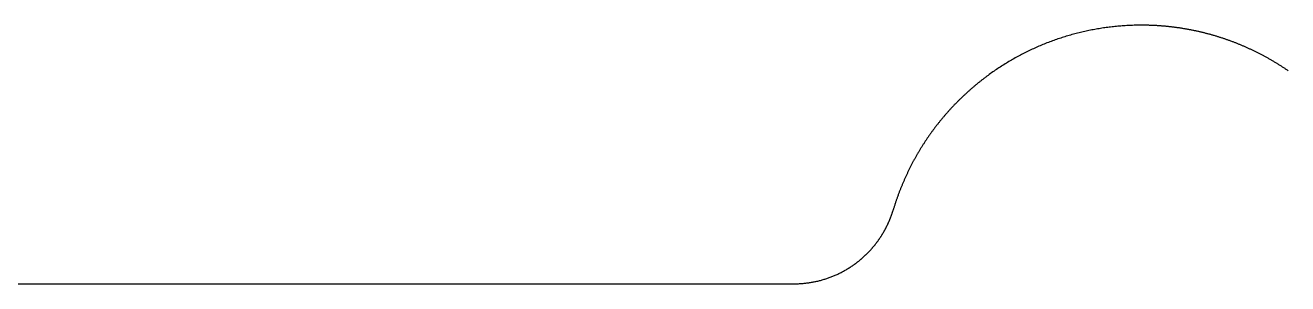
# Model space of a CAD drawing. Header units: millimetres. Extents: x -10 to 277, y -95 to 18.
# Drawn here: x 2.29 to 14.48, y -95.23 to -92.73 of the extents above; entities that cross this region are included whole.
import ezdxf

# ---------------------------------------------------------------- set-up
doc = ezdxf.new("R2010")
doc.units = ezdxf.units.MM
doc.header["$MEASUREMENT"] = 0
doc.layers.add('Edge.Cuts', color=53, linetype='CONTINUOUS')

msp = doc.modelspace()

# ---------------------------------------------------------------- linework, layer by layer
at = {"layer": 'Edge.Cuts', "linetype": 'Continuous'}
for p, q in [((12.723685, -92.748947), (12.709694, -92.750895)), ((12.737689, -92.747078), (12.723685, -92.748947)), ((12.751706, -92.745288), (12.737689, -92.747078)), ((12.765734, -92.743577), (12.751706, -92.745288)), ((12.779773, -92.741946), (12.765734, -92.743577)), ((12.793824, -92.740393), (12.779773, -92.741946)), ((12.807886, -92.73892), (12.793824, -92.740393)), ((12.821958, -92.737526), (12.807886, -92.73892)), ((12.83604, -92.736211), (12.821958, -92.737526)), ((12.850133, -92.734976), (12.83604, -92.736211)), ((12.864235, -92.73382), (12.850133, -92.734976)), ((12.878346, -92.732744), (12.864235, -92.73382)), ((12.892466, -92.731747), (12.878346, -92.732744)), ((12.906595, -92.73083), (12.892466, -92.731747)), ((12.920732, -92.729992), (12.906595, -92.73083)), ((12.934877, -92.729234), (12.920732, -92.729992)), ((12.94903, -92.728556), (12.934877, -92.729234)), ((12.963191, -92.727957), (12.94903, -92.728556)), ((12.977359, -92.727438), (12.963191, -92.727957)), ((12.991533, -92.726999), (12.977359, -92.727438)), ((13.005714, -92.726639), (12.991533, -92.726999)), ((13.019902, -92.72636), (13.005714, -92.726639)), ((13.034096, -92.72616), (13.019902, -92.72636)), ((13.048295, -92.72604), (13.034096, -92.72616)), ((13.0625, -92.726), (13.048295, -92.72604)), ((13.069065, -92.726009), (13.0625, -92.726)), ((13.076173, -92.726037), (13.069065, -92.726009)), ((13.083277, -92.726086), (13.076173, -92.726037)), ((13.090382, -92.726154), (13.083277, -92.726086)), ((13.097483, -92.726243), (13.090382, -92.726154)), ((13.104585, -92.726351), (13.097483, -92.726243)), ((13.111683, -92.726479), (13.104585, -92.726351)), ((13.118782, -92.726628), (13.111683, -92.726479)), ((13.125877, -92.726796), (13.118782, -92.726628)), ((13.132972, -92.726985), (13.125877, -92.726796)), ((13.140064, -92.727193), (13.132972, -92.726985)), ((13.147157, -92.727422), (13.140064, -92.727193)), ((13.154245, -92.72767), (13.147157, -92.727422)), ((13.161334, -92.727938), (13.154245, -92.72767)), ((13.168418, -92.728226), (13.161334, -92.727938)), ((13.175504, -92.728535), (13.168418, -92.728226)), ((13.182585, -92.728863), (13.175504, -92.728535)), ((13.189666, -92.729211), (13.182585, -92.728863)), ((13.196743, -92.729579), (13.189666, -92.729211)), ((13.203821, -92.729967), (13.196743, -92.729579)), ((13.210894, -92.730375), (13.203821, -92.729967)), ((13.217967, -92.730803), (13.210894, -92.730375)), ((13.225036, -92.73125), (13.217967, -92.730803)), ((13.232105, -92.731718), (13.225036, -92.73125)), ((13.23917, -92.732206), (13.232105, -92.731718)), ((13.246235, -92.732713), (13.23917, -92.732206)), ((13.253295, -92.733241), (13.246235, -92.732713)), ((13.260355, -92.733788), (13.253295, -92.733241)), ((13.267411, -92.734355), (13.260355, -92.733788)), ((13.274466, -92.734942), (13.267411, -92.734355)), ((13.281517, -92.735549), (13.274466, -92.734942)), ((13.288568, -92.736176), (13.281517, -92.735549)), ((13.295614, -92.736823), (13.288568, -92.736176)), ((13.302659, -92.737489), (13.295614, -92.736823)), ((13.3097, -92.738176), (13.302659, -92.737489)), ((13.316741, -92.738882), (13.3097, -92.738176)), ((13.323776, -92.739608), (13.316741, -92.738882)), ((13.330812, -92.740354), (13.323776, -92.739608)), ((13.337842, -92.74112), (13.330812, -92.740354)), ((13.344871, -92.741905), (13.337842, -92.74112)), ((13.351896, -92.742711), (13.344871, -92.741905)), ((13.35892, -92.743536), (13.351896, -92.742711)), ((13.365939, -92.744381), (13.35892, -92.743536)), ((13.372957, -92.745246), (13.365939, -92.744381)), ((13.37997, -92.746131), (13.372957, -92.745246)), ((13.386982, -92.747035), (13.37997, -92.746131)), ((13.393989, -92.747959), (13.386982, -92.747035)), ((13.400995, -92.748904), (13.393989, -92.747959)), ((13.407996, -92.749867), (13.400995, -92.748904)), ((12.230592, -92.868279), (12.217289, -92.873018)), ((12.243921, -92.863615), (12.230592, -92.868279)), ((12.257275, -92.859027), (12.243921, -92.863615)), ((12.270654, -92.854516), (12.257275, -92.859027)), ((12.284058, -92.85008), (12.270654, -92.854516)), ((12.297486, -92.84572), (12.284058, -92.85008)), ((12.310938, -92.841437), (12.297486, -92.84572)), ((12.324414, -92.83723), (12.310938, -92.841437)), ((12.337912, -92.8331), (12.324414, -92.83723)), ((12.351433, -92.829047), (12.337912, -92.8331)), ((12.364976, -92.82507), (12.351433, -92.829047)), ((12.378542, -92.82117), (12.364976, -92.82507)), ((12.392128, -92.817348), (12.378542, -92.82117)), ((12.405736, -92.813602), (12.392128, -92.817348)), ((12.419365, -92.809934), (12.405736, -92.813602)), ((12.433014, -92.806343), (12.419365, -92.809934)), ((12.446683, -92.802829), (12.433014, -92.806343)), ((12.460371, -92.799393), (12.446683, -92.802829)), ((12.474079, -92.796034), (12.460371, -92.799393)), ((12.487805, -92.792754), (12.474079, -92.796034)), ((12.50155, -92.789551), (12.487805, -92.792754)), ((12.515313, -92.786426), (12.50155, -92.789551)), ((12.529094, -92.783378), (12.515313, -92.786426)), ((12.542892, -92.780409), (12.529094, -92.783378)), ((12.556707, -92.777518), (12.542892, -92.780409)), ((12.570539, -92.774706), (12.556707, -92.777518)), ((12.584387, -92.771971), (12.570539, -92.774706)), ((12.598251, -92.769315), (12.584387, -92.771971)), ((12.61213, -92.766737), (12.598251, -92.769315)), ((12.626025, -92.764238), (12.61213, -92.766737)), ((12.639935, -92.761817), (12.626025, -92.764238)), ((12.653859, -92.759475), (12.639935, -92.761817)), ((12.667797, -92.757212), (12.653859, -92.759475)), ((12.681749, -92.755028), (12.667797, -92.757212)), ((12.695715, -92.752922), (12.681749, -92.755028)), ((12.709694, -92.750895), (12.695715, -92.752922)), ((13.414996, -92.750851), (13.407996, -92.749867)), ((13.42199, -92.751854), (13.414996, -92.750851)), ((13.428983, -92.752877), (13.42199, -92.751854)), ((13.435971, -92.75392), (13.428983, -92.752877)), ((13.442958, -92.754983), (13.435971, -92.75392)), ((13.449939, -92.756065), (13.442958, -92.754983)), ((13.456919, -92.757167), (13.449939, -92.756065)), ((13.463893, -92.758288), (13.456919, -92.757167)), ((13.470866, -92.75943), (13.463893, -92.758288)), ((13.477833, -92.760591), (13.470866, -92.75943)), ((13.484798, -92.761772), (13.477833, -92.760591)), ((13.491758, -92.762972), (13.484798, -92.761772)), ((13.498717, -92.764192), (13.491758, -92.762972)), ((13.505669, -92.765432), (13.498717, -92.764192)), ((13.51262, -92.766692), (13.505669, -92.765432)), ((13.519565, -92.767971), (13.51262, -92.766692)), ((13.526508, -92.769269), (13.519565, -92.767971)), ((13.533445, -92.770588), (13.526508, -92.769269)), ((13.54038, -92.771926), (13.533445, -92.770588)), ((13.547309, -92.773283), (13.54038, -92.771926)), ((13.554236, -92.774661), (13.547309, -92.773283)), ((13.561157, -92.776057), (13.554236, -92.774661)), ((13.568076, -92.777474), (13.561157, -92.776057)), ((13.574989, -92.778909), (13.568076, -92.777474)), ((13.5819, -92.780365), (13.574989, -92.778909)), ((13.588804, -92.78184), (13.5819, -92.780365)), ((13.595706, -92.783335), (13.588804, -92.78184)), ((13.602601, -92.784849), (13.595706, -92.783335)), ((13.609495, -92.786382), (13.602601, -92.784849)), ((13.616381, -92.787935), (13.609495, -92.786382)), ((13.623265, -92.789508), (13.616381, -92.787935)), ((13.630143, -92.7911), (13.623265, -92.789508)), ((13.637018, -92.792712), (13.630143, -92.7911)), ((13.643887, -92.794343), (13.637018, -92.792712)), ((13.650752, -92.795994), (13.643887, -92.794343)), ((13.657612, -92.797663), (13.650752, -92.795994)), ((13.664468, -92.799353), (13.657612, -92.797663)), ((13.671317, -92.801062), (13.664468, -92.799353)), ((13.678164, -92.80279), (13.671317, -92.801062)), ((13.685004, -92.804537), (13.678164, -92.80279)), ((13.69184, -92.806305), (13.685004, -92.804537)), ((13.69867, -92.808091), (13.69184, -92.806305)), ((13.705496, -92.809897), (13.69867, -92.808091)), ((13.712316, -92.811722), (13.705496, -92.809897)), ((13.719132, -92.813566), (13.712316, -92.811722)), ((13.725942, -92.81543), (13.719132, -92.813566)), ((13.732747, -92.817313), (13.725942, -92.81543)), ((13.739546, -92.819215), (13.732747, -92.817313)), ((13.746341, -92.821137), (13.739546, -92.819215)), ((13.753129, -92.823078), (13.746341, -92.821137)), ((13.759914, -92.825038), (13.753129, -92.823078)), ((13.766691, -92.827017), (13.759914, -92.825038)), ((13.773464, -92.829016), (13.766691, -92.827017)), ((13.78023, -92.831034), (13.773464, -92.829016)), ((13.786992, -92.833071), (13.78023, -92.831034)), ((13.793747, -92.835127), (13.786992, -92.833071)), ((13.800497, -92.837203), (13.793747, -92.835127)), ((13.80724, -92.839297), (13.800497, -92.837203)), ((13.813979, -92.841411), (13.80724, -92.839297)), ((13.820711, -92.843544), (13.813979, -92.841411)), ((13.827438, -92.845696), (13.820711, -92.843544)), ((13.834157, -92.847867), (13.827438, -92.845696)), ((13.840872, -92.850057), (13.834157, -92.847867)), ((13.84758, -92.852266), (13.840872, -92.850057)), ((13.854283, -92.854494), (13.84758, -92.852266)), ((13.860978, -92.856741), (13.854283, -92.854494)), ((13.867668, -92.859008), (13.860978, -92.856741)), ((13.874351, -92.861293), (13.867668, -92.859008)), ((13.881029, -92.863597), (13.874351, -92.861293)), ((13.887699, -92.86592), (13.881029, -92.863597)), ((13.894363, -92.868263), (13.887699, -92.86592)), ((13.90102, -92.870624), (13.894363, -92.868263)), ((13.907672, -92.873004), (13.90102, -92.870624)), ((11.944616, -92.989754), (11.931985, -92.996118)), ((11.957281, -92.983462), (11.944616, -92.989754)), ((11.969982, -92.977242), (11.957281, -92.983462)), ((11.982716, -92.971094), (11.969982, -92.977242)), ((11.995484, -92.965019), (11.982716, -92.971094)), ((12.008286, -92.959017), (11.995484, -92.965019)), ((12.02112, -92.953088), (12.008286, -92.959017)), ((12.033987, -92.947231), (12.02112, -92.953088)), ((12.046885, -92.941448), (12.033987, -92.947231)), ((12.059815, -92.935739), (12.046885, -92.941448)), ((12.072777, -92.930103), (12.059815, -92.935739)), ((12.085769, -92.924541), (12.072777, -92.930103)), ((12.098791, -92.919053), (12.085769, -92.924541)), ((12.111843, -92.913639), (12.098791, -92.919053)), ((12.124925, -92.9083), (12.111843, -92.913639)), ((12.138036, -92.903035), (12.124925, -92.9083)), ((12.151175, -92.897844), (12.138036, -92.903035)), ((12.164343, -92.892729), (12.151175, -92.897844)), ((12.177539, -92.887688), (12.164343, -92.892729)), ((12.190762, -92.882723), (12.177539, -92.887688)), ((12.204012, -92.877833), (12.190762, -92.882723)), ((12.217289, -92.873018), (12.204012, -92.877833)), ((13.914316, -92.875403), (13.907672, -92.873004)), ((13.920955, -92.877821), (13.914316, -92.875403)), ((13.927586, -92.880257), (13.920955, -92.877821)), ((13.934211, -92.882713), (13.927586, -92.880257)), ((13.940828, -92.885187), (13.934211, -92.882713)), ((13.94744, -92.88768), (13.940828, -92.885187)), ((13.954043, -92.890192), (13.94744, -92.88768)), ((13.960641, -92.892723), (13.954043, -92.890192)), ((13.96723, -92.895272), (13.960641, -92.892723)), ((13.973814, -92.89784), (13.96723, -92.895272)), ((13.980389, -92.900427), (13.973814, -92.89784)), ((13.986959, -92.903033), (13.980389, -92.900427)), ((13.99352, -92.905656), (13.986959, -92.903033)), ((14.000075, -92.9083), (13.99352, -92.905656)), ((14.006621, -92.910961), (14.000075, -92.9083)), ((14.013161, -92.913641), (14.006621, -92.910961)), ((14.019693, -92.91634), (14.013161, -92.913641)), ((14.026219, -92.919057), (14.019693, -92.91634)), ((14.032735, -92.921793), (14.026219, -92.919057)), ((14.039246, -92.924547), (14.032735, -92.921793)), ((14.045747, -92.92732), (14.039246, -92.924547)), ((14.052243, -92.930111), (14.045747, -92.92732)), ((14.058729, -92.932921), (14.052243, -92.930111)), ((14.065208, -92.935749), (14.058729, -92.932921)), ((14.071679, -92.938596), (14.065208, -92.935749)), ((14.078143, -92.941461), (14.071679, -92.938596)), ((14.084598, -92.944344), (14.078143, -92.941461)), ((14.091046, -92.947246), (14.084598, -92.944344)), ((14.097485, -92.950166), (14.091046, -92.947246)), ((14.103917, -92.953104), (14.097485, -92.950166)), ((14.110339, -92.956061), (14.103917, -92.953104)), ((14.116755, -92.959036), (14.110339, -92.956061)), ((14.123161, -92.962029), (14.116755, -92.959036)), ((14.12956, -92.96504), (14.123161, -92.962029)), ((14.13595, -92.96807), (14.12956, -92.96504)), ((14.142332, -92.971118), (14.13595, -92.96807)), ((14.148705, -92.974183), (14.142332, -92.971118)), ((14.15507, -92.977267), (14.148705, -92.974183)), ((14.161426, -92.980369), (14.15507, -92.977267)), ((14.167774, -92.98349), (14.161426, -92.980369)), ((14.174113, -92.986627), (14.167774, -92.98349)), ((14.180443, -92.989784), (14.174113, -92.986627)), ((14.186765, -92.992958), (14.180443, -92.989784)), ((11.734979, -93.107555), (11.723005, -93.115109)), ((11.746994, -93.10007), (11.734979, -93.107555)), ((11.759051, -93.092652), (11.746994, -93.10007)), ((11.77115, -93.085303), (11.759051, -93.092652)), ((11.783289, -93.078024), (11.77115, -93.085303)), ((11.795468, -93.070813), (11.783289, -93.078024)), ((11.807687, -93.063671), (11.795468, -93.070813)), ((11.819946, -93.056599), (11.807687, -93.063671)), ((11.832244, -93.049597), (11.819946, -93.056599)), ((11.844581, -93.042665), (11.832244, -93.049597)), ((11.856955, -93.035803), (11.844581, -93.042665)), ((11.869368, -93.029011), (11.856955, -93.035803)), ((11.881818, -93.02229), (11.869368, -93.029011)), ((11.894305, -93.015641), (11.881818, -93.02229)), ((11.906829, -93.009062), (11.894305, -93.015641)), ((11.919389, -93.002554), (11.906829, -93.009062)), ((11.931985, -92.996118), (11.919389, -93.002554)), ((14.193078, -92.99615), (14.186765, -92.992958)), ((14.199381, -92.99936), (14.193078, -92.99615)), ((14.205676, -93.002588), (14.199381, -92.99936)), ((14.211962, -93.005834), (14.205676, -93.002588)), ((14.218239, -93.009097), (14.211962, -93.005834)), ((14.224507, -93.012379), (14.218239, -93.009097)), ((14.230766, -93.015678), (14.224507, -93.012379)), ((14.237015, -93.018995), (14.230766, -93.015678)), ((14.243256, -93.02233), (14.237015, -93.018995)), ((14.249487, -93.025683), (14.243256, -93.02233)), ((14.255709, -93.029053), (14.249487, -93.025683)), ((14.261921, -93.032441), (14.255709, -93.029053)), ((14.268124, -93.035846), (14.261921, -93.032441)), ((14.274317, -93.039269), (14.268124, -93.035846)), ((14.280501, -93.04271), (14.274317, -93.039269)), ((14.286675, -93.046169), (14.280501, -93.04271)), ((14.29284, -93.049644), (14.286675, -93.046169)), ((14.298995, -93.053138), (14.29284, -93.049644)), ((14.30514, -93.056649), (14.298995, -93.053138)), ((14.311275, -93.060177), (14.30514, -93.056649)), ((14.317401, -93.063722), (14.311275, -93.060177)), ((14.323516, -93.067285), (14.317401, -93.063722)), ((14.329622, -93.070866), (14.323516, -93.067285)), ((14.335718, -93.074463), (14.329622, -93.070866)), ((14.341803, -93.078078), (14.335718, -93.074463)), ((14.347879, -93.08171), (14.341803, -93.078078)), ((14.353944, -93.08536), (14.347879, -93.08171)), ((14.359999, -93.089026), (14.353944, -93.08536)), ((14.366044, -93.09271), (14.359999, -93.089026)), ((14.372078, -93.096411), (14.366044, -93.09271)), ((14.378102, -93.100129), (14.372078, -93.096411)), ((14.384116, -93.103864), (14.378102, -93.100129)), ((14.390119, -93.107617), (14.384116, -93.103864)), ((14.396111, -93.111386), (14.390119, -93.107617)), ((14.402094, -93.115172), (14.396111, -93.111386)), ((11.548721, -93.236404), (11.543092, -93.240699)), ((11.554362, -93.232124), (11.548721, -93.236404)), ((11.560016, -93.227861), (11.554362, -93.232124)), ((11.565681, -93.223614), (11.560016, -93.227861)), ((11.571358, -93.219382), (11.565681, -93.223614)), ((11.582749, -93.210968), (11.571358, -93.219382)), ((11.594186, -93.202618), (11.582749, -93.210968)), ((11.605671, -93.194333), (11.594186, -93.202618)), ((11.617202, -93.186113), (11.605671, -93.194333)), ((11.628779, -93.177958), (11.617202, -93.186113)), ((11.640402, -93.169869), (11.628779, -93.177958)), ((11.65207, -93.161846), (11.640402, -93.169869)), ((11.663782, -93.15389), (11.65207, -93.161846)), ((11.67554, -93.145999), (11.663782, -93.15389)), ((11.687341, -93.138176), (11.67554, -93.145999)), ((11.699186, -93.13042), (11.687341, -93.138176)), ((11.711074, -93.12273), (11.699186, -93.13042)), ((11.723005, -93.115109), (11.711074, -93.12273)), ((14.408065, -93.118975), (14.402094, -93.115172)), ((14.414026, -93.122795), (14.408065, -93.118975)), ((14.419976, -93.126631), (14.414026, -93.122795)), ((14.425915, -93.130485), (14.419976, -93.126631)), ((14.431843, -93.134356), (14.425915, -93.130485)), ((14.437761, -93.138243), (14.431843, -93.134356)), ((14.443667, -93.142147), (14.437761, -93.138243)), ((14.449563, -93.146068), (14.443667, -93.142147)), ((14.455447, -93.150005), (14.449563, -93.146068)), ((14.461321, -93.153959), (14.455447, -93.150005)), ((14.467183, -93.15793), (14.461321, -93.153959)), ((14.473034, -93.161917), (14.467183, -93.15793)), ((14.478874, -93.165921), (14.473034, -93.161917)), ((11.40114, -93.357838), (11.395856, -93.362549)), ((11.406437, -93.353143), (11.40114, -93.357838)), ((11.411749, -93.348462), (11.406437, -93.353143)), ((11.417073, -93.343796), (11.411749, -93.348462)), ((11.42241, -93.339145), (11.417073, -93.343796)), ((11.427761, -93.334509), (11.42241, -93.339145)), ((11.433125, -93.329889), (11.427761, -93.334509)), ((11.438502, -93.325283), (11.433125, -93.329889)), ((11.443892, -93.320692), (11.438502, -93.325283)), ((11.449295, -93.316117), (11.443892, -93.320692)), ((11.454711, -93.311557), (11.449295, -93.316117)), ((11.46014, -93.307012), (11.454711, -93.311557)), ((11.465582, -93.302483), (11.46014, -93.307012)), ((11.471036, -93.297969), (11.465582, -93.302483)), ((11.476504, -93.29347), (11.471036, -93.297969)), ((11.481984, -93.288987), (11.476504, -93.29347)), ((11.487476, -93.284519), (11.481984, -93.288987)), ((11.492982, -93.280066), (11.487476, -93.284519)), ((11.4985, -93.27563), (11.492982, -93.280066)), ((11.50403, -93.271208), (11.4985, -93.27563)), ((11.509574, -93.266803), (11.50403, -93.271208)), ((11.515129, -93.262413), (11.509574, -93.266803)), ((11.520697, -93.258038), (11.515129, -93.262413)), ((11.526277, -93.25368), (11.520697, -93.258038)), ((11.53187, -93.249337), (11.526277, -93.25368)), ((11.537475, -93.24501), (11.53187, -93.249337)), ((11.543092, -93.240699), (11.537475, -93.24501)), ((11.273161, -93.479958), (11.268226, -93.485027)), ((11.278111, -93.474903), (11.273161, -93.479958)), ((11.283076, -93.469862), (11.278111, -93.474903)), ((11.288055, -93.464834), (11.283076, -93.469862)), ((11.293048, -93.459821), (11.288055, -93.464834)), ((11.298055, -93.454821), (11.293048, -93.459821)), ((11.303077, -93.449836), (11.298055, -93.454821)), ((11.308113, -93.444865), (11.303077, -93.449836)), ((11.313163, -93.439908), (11.308113, -93.444865)), ((11.318227, -93.434964), (11.313163, -93.439908)), ((11.323305, -93.430036), (11.318227, -93.434964)), ((11.328398, -93.425121), (11.323305, -93.430036)), ((11.333504, -93.420221), (11.328398, -93.425121)), ((11.338625, -93.415335), (11.333504, -93.420221)), ((11.343758, -93.410464), (11.338625, -93.415335)), ((11.348907, -93.405607), (11.343758, -93.410464)), ((11.354068, -93.400764), (11.348907, -93.405607)), ((11.359244, -93.395936), (11.354068, -93.400764)), ((11.364433, -93.391123), (11.359244, -93.395936)), ((11.369637, -93.386324), (11.364433, -93.391123)), ((11.374853, -93.381539), (11.369637, -93.386324)), ((11.380084, -93.37677), (11.374853, -93.381539)), ((11.385327, -93.372015), (11.380084, -93.37677)), ((11.390585, -93.367274), (11.385327, -93.372015)), ((11.395856, -93.362549), (11.390585, -93.367274)), ((11.163379, -93.599957), (11.158786, -93.605333)), ((11.167986, -93.594595), (11.163379, -93.599957)), ((11.17261, -93.589245), (11.167986, -93.594595)), ((11.177248, -93.583909), (11.17261, -93.589245)), ((11.181901, -93.578585), (11.177248, -93.583909)), ((11.18657, -93.573275), (11.181901, -93.578585)), ((11.191254, -93.567977), (11.18657, -93.573275)), ((11.195953, -93.562693), (11.191254, -93.567977)), ((11.200667, -93.557421), (11.195953, -93.562693)), ((11.205396, -93.552163), (11.200667, -93.557421)), ((11.21014, -93.546918), (11.205396, -93.552163)), ((11.214899, -93.541687), (11.21014, -93.546918)), ((11.219673, -93.536468), (11.214899, -93.541687)), ((11.224462, -93.531263), (11.219673, -93.536468)), ((11.229266, -93.526071), (11.224462, -93.531263)), ((11.234084, -93.520894), (11.229266, -93.526071)), ((11.238918, -93.515729), (11.234084, -93.520894)), ((11.243765, -93.510578), (11.238918, -93.515729)), ((11.248629, -93.50544), (11.243765, -93.510578)), ((11.253506, -93.500317), (11.248629, -93.50544)), ((11.258398, -93.495206), (11.253506, -93.500317)), ((11.263304, -93.49011), (11.258398, -93.495206)), ((11.268226, -93.485027), (11.263304, -93.49011)), ((11.065954, -93.721104), (11.061708, -93.726751)), ((11.070216, -93.715469), (11.065954, -93.721104)), ((11.074494, -93.709846), (11.070216, -93.715469)), ((11.078788, -93.704235), (11.074494, -93.709846)), ((11.083099, -93.698636), (11.078788, -93.704235)), ((11.087424, -93.693049), (11.083099, -93.698636)), ((11.091767, -93.687474), (11.087424, -93.693049)), ((11.096124, -93.681912), (11.091767, -93.687474)), ((11.100499, -93.676361), (11.096124, -93.681912)), ((11.104888, -93.670823), (11.100499, -93.676361)), ((11.109294, -93.665296), (11.104888, -93.670823)), ((11.113714, -93.659783), (11.109294, -93.665296)), ((11.118152, -93.654281), (11.113714, -93.659783)), ((11.122604, -93.648793), (11.118152, -93.654281)), ((11.127073, -93.643316), (11.122604, -93.648793)), ((11.131556, -93.637852), (11.127073, -93.643316)), ((11.136056, -93.6324), (11.131556, -93.637852)), ((11.140571, -93.626962), (11.136056, -93.6324)), ((11.145102, -93.621535), (11.140571, -93.626962)), ((11.149648, -93.616122), (11.145102, -93.621535)), ((11.15421, -93.610721), (11.149648, -93.616122)), ((11.158786, -93.605333), (11.15421, -93.610721)), ((10.980217, -93.842116), (10.976317, -93.848002)), ((10.984135, -93.83624), (10.980217, -93.842116)), ((10.988069, -93.830377), (10.984135, -93.83624)), ((10.992021, -93.824522), (10.988069, -93.830377)), ((10.995988, -93.818681), (10.992021, -93.824522)), ((10.999972, -93.812849), (10.995988, -93.818681)), ((11.003972, -93.80703), (10.999972, -93.812849)), ((11.00799, -93.801221), (11.003972, -93.80703)), ((11.012024, -93.795424), (11.00799, -93.801221)), ((11.016074, -93.789637), (11.012024, -93.795424)), ((11.020141, -93.783863), (11.016074, -93.789637)), ((11.024224, -93.778099), (11.020141, -93.783863)), ((11.028324, -93.772348), (11.024224, -93.778099)), ((11.03244, -93.766607), (11.028324, -93.772348)), ((11.036572, -93.760879), (11.03244, -93.766607)), ((11.040721, -93.755161), (11.036572, -93.760879)), ((11.044886, -93.749456), (11.040721, -93.755161)), ((11.049067, -93.743762), (11.044886, -93.749456)), ((11.053264, -93.73808), (11.049067, -93.743762)), ((11.057478, -93.732409), (11.053264, -93.73808)), ((11.061708, -93.726751), (11.057478, -93.732409)), ((10.905417, -93.961872), (10.901857, -93.967968)), ((10.908996, -93.955784), (10.905417, -93.961872)), ((10.91259, -93.949709), (10.908996, -93.955784)), ((10.916203, -93.943641), (10.91259, -93.949709)), ((10.919832, -93.937586), (10.916203, -93.943641)), ((10.923479, -93.931539), (10.919832, -93.937586)), ((10.927142, -93.925505), (10.923479, -93.931539)), ((10.930823, -93.919479), (10.927142, -93.925505)), ((10.934521, -93.913465), (10.930823, -93.919479)), ((10.938236, -93.90746), (10.934521, -93.913465)), ((10.941967, -93.901467), (10.938236, -93.90746)), ((10.945717, -93.895483), (10.941967, -93.901467)), ((10.949482, -93.889511), (10.945717, -93.895483)), ((10.953266, -93.883548), (10.949482, -93.889511)), ((10.957065, -93.877598), (10.953266, -93.883548)), ((10.960882, -93.871656), (10.957065, -93.877598)), ((10.964715, -93.865727), (10.960882, -93.871656)), ((10.968566, -93.859807), (10.964715, -93.865727)), ((10.972433, -93.8539), (10.968566, -93.859807)), ((10.976317, -93.848002), (10.972433, -93.8539)), ((10.837518, -94.08568), (10.834308, -94.09197)), ((10.840747, -94.079398), (10.837518, -94.08568)), ((10.843992, -94.073127), (10.840747, -94.079398)), ((10.847256, -94.066863), (10.843992, -94.073127)), ((10.850537, -94.06061), (10.847256, -94.066863)), ((10.853836, -94.054366), (10.850537, -94.06061)), ((10.857152, -94.048132), (10.853836, -94.054366)), ((10.860487, -94.041906), (10.857152, -94.048132)), ((10.863838, -94.035692), (10.860487, -94.041906)), ((10.867207, -94.029485), (10.863838, -94.035692)), ((10.870593, -94.02329), (10.867207, -94.029485)), ((10.873998, -94.017103), (10.870593, -94.02329)), ((10.877419, -94.010928), (10.873998, -94.017103)), ((10.880858, -94.00476), (10.877419, -94.010928)), ((10.884314, -93.998604), (10.880858, -94.00476)), ((10.887789, -93.992456), (10.884314, -93.998604)), ((10.891279, -93.98632), (10.887789, -93.992456)), ((10.894788, -93.980192), (10.891279, -93.98632)), ((10.898314, -93.974076), (10.894788, -93.980192)), ((10.901857, -93.967968), (10.898314, -93.974076)), ((10.779573, -94.206754), (10.776702, -94.213216)), ((10.782461, -94.200303), (10.779573, -94.206754)), ((10.785367, -94.193859), (10.782461, -94.200303)), ((10.788291, -94.187426), (10.785367, -94.193859)), ((10.791234, -94.180999), (10.788291, -94.187426)), ((10.794194, -94.174583), (10.791234, -94.180999)), ((10.797172, -94.168173), (10.794194, -94.174583)), ((10.800168, -94.161775), (10.797172, -94.168173)), ((10.803183, -94.155383), (10.800168, -94.161775)), ((10.806215, -94.149002), (10.803183, -94.155383)), ((10.809265, -94.142628), (10.806215, -94.149002)), ((10.812333, -94.136265), (10.809265, -94.142628)), ((10.815419, -94.129909), (10.812333, -94.136265)), ((10.818522, -94.123564), (10.815419, -94.129909)), ((10.821644, -94.117226), (10.818522, -94.123564)), ((10.824783, -94.1109), (10.821644, -94.117226)), ((10.827941, -94.10458), (10.824783, -94.1109)), ((10.831115, -94.098272), (10.827941, -94.10458)), ((10.834308, -94.09197), (10.831115, -94.098272)), ((10.728155, -94.330927), (10.725632, -94.337542)), ((10.730697, -94.324318), (10.728155, -94.330927)), ((10.733256, -94.317718), (10.730697, -94.324318)), ((10.735835, -94.311125), (10.733256, -94.317718)), ((10.738431, -94.304541), (10.735835, -94.311125)), ((10.741046, -94.297963), (10.738431, -94.304541)), ((10.743679, -94.291396), (10.741046, -94.297963)), ((10.746331, -94.284835), (10.743679, -94.291396)), ((10.749001, -94.278283), (10.746331, -94.284835)), ((10.751689, -94.271738), (10.749001, -94.278283)), ((10.754395, -94.265203), (10.751689, -94.271738)), ((10.75712, -94.258675), (10.754395, -94.265203)), ((10.759863, -94.252156), (10.75712, -94.258675)), ((10.762625, -94.245644), (10.759863, -94.252156)), ((10.765403, -94.239142), (10.762625, -94.245644)), ((10.768201, -94.232647), (10.765403, -94.239142)), ((10.771017, -94.226162), (10.768201, -94.232647)), ((10.773851, -94.219684), (10.771017, -94.226162)), ((10.776702, -94.213216), (10.773851, -94.219684)), ((10.685572, -94.451193), (10.683383, -94.457944)), ((10.68778, -94.444447), (10.685572, -94.451193)), ((10.690006, -94.43771), (10.68778, -94.444447)), ((10.692251, -94.430979), (10.690006, -94.43771)), ((10.694515, -94.424257), (10.692251, -94.430979)), ((10.696797, -94.41754), (10.694515, -94.424257)), ((10.699098, -94.410833), (10.696797, -94.41754)), ((10.701418, -94.404131), (10.699098, -94.410833)), ((10.703755, -94.397439), (10.701418, -94.404131)), ((10.706112, -94.390752), (10.703755, -94.397439)), ((10.708487, -94.384075), (10.706112, -94.390752)), ((10.710881, -94.377404), (10.708487, -94.384075)), ((10.713293, -94.370742), (10.710881, -94.377404)), ((10.715724, -94.364086), (10.713293, -94.370742)), ((10.718173, -94.357439), (10.715724, -94.364086)), ((10.720641, -94.350799), (10.718173, -94.357439)), ((10.723127, -94.344168), (10.720641, -94.350799)), ((10.725632, -94.337542), (10.723127, -94.344168)), ((10.644601, -94.57748), (10.646164, -94.573281)), ((10.646164, -94.573281), (10.647708, -94.569076)), ((10.647708, -94.569076), (10.649235, -94.564861)), ((10.649235, -94.564861), (10.650742, -94.560641)), ((10.650742, -94.560641), (10.652232, -94.556412)), ((10.652232, -94.556412), (10.653702, -94.552176)), ((10.653702, -94.552176), (10.655154, -94.547932)), ((10.655154, -94.547932), (10.656587, -94.543682)), ((10.656587, -94.543682), (10.658002, -94.539422)), ((10.658002, -94.539422), (10.659397, -94.535157)), ((10.659397, -94.535157), (10.660775, -94.530883)), ((10.660775, -94.530883), (10.662133, -94.526604)), ((10.662133, -94.526604), (10.663473, -94.522316)), ((10.663473, -94.522316), (10.664793, -94.518022)), ((10.664793, -94.518022), (10.666096, -94.51372)), ((10.666096, -94.51372), (10.6667, -94.5117)), ((10.668584, -94.505411), (10.6667, -94.5117)), ((10.670642, -94.498608), (10.668584, -94.505411)), ((10.672719, -94.491814), (10.670642, -94.498608)), ((10.674814, -94.485024), (10.672719, -94.491814)), ((10.676928, -94.478245), (10.674814, -94.485024)), ((10.679061, -94.47147), (10.676928, -94.478245)), ((10.681213, -94.464704), (10.679061, -94.47147)), ((10.683383, -94.457944), (10.681213, -94.464704)), ((10.589245, -94.699543), (10.59135, -94.695603)), ((10.59135, -94.695603), (10.593437, -94.691656)), ((10.593437, -94.691656), (10.595507, -94.687697)), ((10.595507, -94.687697), (10.597558, -94.68373)), ((10.597558, -94.68373), (10.599593, -94.679753)), ((10.599593, -94.679753), (10.601609, -94.675768)), ((10.601609, -94.675768), (10.603608, -94.671771)), ((10.603608, -94.671771), (10.605589, -94.667768)), ((10.605589, -94.667768), (10.607552, -94.663753)), ((10.607552, -94.663753), (10.609497, -94.659732)), ((10.609497, -94.659732), (10.611424, -94.655699)), ((10.611424, -94.655699), (10.613333, -94.65166)), ((10.613333, -94.65166), (10.615225, -94.64761)), ((10.615225, -94.64761), (10.617098, -94.643553)), ((10.617098, -94.643553), (10.618954, -94.639485)), ((10.618954, -94.639485), (10.620791, -94.635411)), ((10.620791, -94.635411), (10.62261, -94.631326)), ((10.62261, -94.631326), (10.624411, -94.627234)), ((10.624411, -94.627234), (10.626194, -94.623132)), ((10.626194, -94.623132), (10.627959, -94.619024)), ((10.627959, -94.619024), (10.629706, -94.614905)), ((10.629706, -94.614905), (10.631433, -94.61078)), ((10.631433, -94.61078), (10.633144, -94.606645)), ((10.633144, -94.606645), (10.634835, -94.602504)), ((10.634835, -94.602504), (10.636509, -94.598352)), ((10.636509, -94.598352), (10.638164, -94.594194)), ((10.638164, -94.594194), (10.639801, -94.590027)), ((10.639801, -94.590027), (10.641419, -94.585853)), ((10.641419, -94.585853), (10.64302, -94.581669)), ((10.64302, -94.581669), (10.644601, -94.57748)), ((10.510161, -94.823756), (10.512824, -94.82017)), ((10.512824, -94.82017), (10.515472, -94.81657)), ((10.515472, -94.81657), (10.518102, -94.812959)), ((10.518102, -94.812959), (10.520718, -94.809336)), ((10.520718, -94.809336), (10.523315, -94.805703)), ((10.523315, -94.805703), (10.525898, -94.802056)), ((10.525898, -94.802056), (10.528463, -94.7984)), ((10.528463, -94.7984), (10.531012, -94.794731)), ((10.531012, -94.794731), (10.533544, -94.791052)), ((10.533544, -94.791052), (10.536061, -94.787361)), ((10.536061, -94.787361), (10.53856, -94.78366)), ((10.53856, -94.78366), (10.541043, -94.779946)), ((10.541043, -94.779946), (10.543508, -94.776223)), ((10.543508, -94.776223), (10.545957, -94.772488)), ((10.545957, -94.772488), (10.548389, -94.768743)), ((10.548389, -94.768743), (10.550805, -94.764986)), ((10.550805, -94.764986), (10.553203, -94.761219)), ((10.553203, -94.761219), (10.555585, -94.757441)), ((10.555585, -94.757441), (10.557949, -94.753653)), ((10.557949, -94.753653), (10.560297, -94.749854)), ((10.560297, -94.749854), (10.562627, -94.746045)), ((10.562627, -94.746045), (10.56494, -94.742225)), ((10.56494, -94.742225), (10.567236, -94.738395)), ((10.567236, -94.738395), (10.569515, -94.734554)), ((10.569515, -94.734554), (10.571777, -94.730705)), ((10.571777, -94.730705), (10.574021, -94.726844)), ((10.574021, -94.726844), (10.576248, -94.722974)), ((10.576248, -94.722974), (10.578458, -94.719092)), ((10.578458, -94.719092), (10.58065, -94.715203)), ((10.58065, -94.715203), (10.582825, -94.711302)), ((10.582825, -94.711302), (10.584982, -94.707393)), ((10.584982, -94.707393), (10.587123, -94.703472)), ((10.587123, -94.703472), (10.589245, -94.699543)), ((10.403934, -94.944513), (10.407144, -94.941394)), ((10.407144, -94.941394), (10.41034, -94.93826)), ((10.41034, -94.93826), (10.413522, -94.935113)), ((10.413522, -94.935113), (10.41669, -94.931951)), ((10.41669, -94.931951), (10.419843, -94.928775)), ((10.419843, -94.928775), (10.422982, -94.925585)), ((10.422982, -94.925585), (10.426106, -94.922382)), ((10.426106, -94.922382), (10.429216, -94.919164)), ((10.429216, -94.919164), (10.432311, -94.915934)), ((10.432311, -94.915934), (10.435392, -94.912689)), ((10.435392, -94.912689), (10.438458, -94.909431)), ((10.438458, -94.909431), (10.441509, -94.906159)), ((10.441509, -94.906159), (10.444546, -94.902874)), ((10.444546, -94.902874), (10.447568, -94.899575)), ((10.447568, -94.899575), (10.450574, -94.896263)), ((10.450574, -94.896263), (10.453566, -94.892937)), ((10.453566, -94.892937), (10.456542, -94.889599)), ((10.456542, -94.889599), (10.459504, -94.886248)), ((10.459504, -94.886248), (10.46245, -94.882883)), ((10.46245, -94.882883), (10.465381, -94.879505)), ((10.465381, -94.879505), (10.468297, -94.876115)), ((10.468297, -94.876115), (10.471198, -94.872712)), ((10.471198, -94.872712), (10.474082, -94.869296)), ((10.474082, -94.869296), (10.476952, -94.865867)), ((10.476952, -94.865867), (10.479806, -94.862426)), ((10.479806, -94.862426), (10.482645, -94.858972)), ((10.482645, -94.858972), (10.485467, -94.855506)), ((10.485467, -94.855506), (10.488275, -94.852026)), ((10.488275, -94.852026), (10.491066, -94.848536)), ((10.491066, -94.848536), (10.493842, -94.845032)), ((10.493842, -94.845032), (10.496601, -94.841516)), ((10.496601, -94.841516), (10.499346, -94.837988)), ((10.499346, -94.837988), (10.502073, -94.834449)), ((10.502073, -94.834449), (10.504785, -94.830896)), ((10.504785, -94.830896), (10.507481, -94.827333)), ((10.507481, -94.827333), (10.510161, -94.823756)), ((10.24982, -95.066749), (10.257326, -95.061866)), ((10.257326, -95.061866), (10.264789, -95.056916)), ((10.264789, -95.056916), (10.272207, -95.051899)), ((10.272207, -95.051899), (10.279581, -95.046816)), ((10.279581, -95.046816), (10.286909, -95.041667)), ((10.286909, -95.041667), (10.294191, -95.036453)), ((10.294191, -95.036453), (10.301426, -95.031173)), ((10.301426, -95.031173), (10.308614, -95.02583)), ((10.308614, -95.02583), (10.31219, -95.023134)), ((10.31219, -95.023134), (10.315754, -95.020422)), ((10.315754, -95.020422), (10.319306, -95.017694)), ((10.319306, -95.017694), (10.322845, -95.01495)), ((10.322845, -95.01495), (10.326373, -95.012191)), ((10.326373, -95.012191), (10.329887, -95.009416)), ((10.329887, -95.009416), (10.33339, -95.006625)), ((10.33339, -95.006625), (10.33688, -95.003819)), ((10.33688, -95.003819), (10.340357, -95.000997)), ((10.340357, -95.000997), (10.343822, -94.998159)), ((10.343822, -94.998159), (10.347274, -94.995307)), ((10.347274, -94.995307), (10.350713, -94.992439)), ((10.350713, -94.992439), (10.354139, -94.989555)), ((10.354139, -94.989555), (10.357552, -94.986657)), ((10.357552, -94.986657), (10.360952, -94.983743)), ((10.360952, -94.983743), (10.364339, -94.980814)), ((10.364339, -94.980814), (10.367713, -94.97787)), ((10.367713, -94.97787), (10.371074, -94.974911)), ((10.371074, -94.974911), (10.374421, -94.971938)), ((10.374421, -94.971938), (10.377755, -94.968949)), ((10.377755, -94.968949), (10.381075, -94.965945)), ((10.381075, -94.965945), (10.384382, -94.962927)), ((10.384382, -94.962927), (10.387675, -94.959895)), ((10.387675, -94.959895), (10.390955, -94.956847)), ((10.390955, -94.956847), (10.39422, -94.953785)), ((10.39422, -94.953785), (10.397472, -94.950709)), ((10.397472, -94.950709), (10.40071, -94.947618)), ((10.40071, -94.947618), (10.403934, -94.944513)), ((9.982006, -95.18792), (9.99058, -95.185439)), ((9.99058, -95.185439), (9.999132, -95.182882)), ((9.999132, -95.182882), (10.007661, -95.180247)), ((10.007661, -95.180247), (10.016168, -95.177537)), ((10.016168, -95.177537), (10.02465, -95.17475)), ((10.02465, -95.17475), (10.033107, -95.171887)), ((10.033107, -95.171887), (10.04154, -95.168948)), ((10.04154, -95.168948), (10.049947, -95.165933)), ((10.049947, -95.165933), (10.058327, -95.162844)), ((10.058327, -95.162844), (10.06668, -95.159678)), ((10.06668, -95.159678), (10.075006, -95.156438)), ((10.075006, -95.156438), (10.083303, -95.153123)), ((10.083303, -95.153123), (10.091571, -95.149734)), ((10.091571, -95.149734), (10.099809, -95.14627)), ((10.099809, -95.14627), (10.108017, -95.142732)), ((10.108017, -95.142732), (10.116194, -95.139121)), ((10.116194, -95.139121), (10.124339, -95.135436)), ((10.124339, -95.135436), (10.132452, -95.131678)), ((10.132452, -95.131678), (10.140532, -95.127847)), ((10.140532, -95.127847), (10.148579, -95.123944)), ((10.148579, -95.123944), (10.156591, -95.119968)), ((10.156591, -95.119968), (10.164568, -95.115921)), ((10.164568, -95.115921), (10.17251, -95.111802)), ((10.17251, -95.111802), (10.180415, -95.107611)), ((10.180415, -95.107611), (10.188283, -95.10335)), ((10.188283, -95.10335), (10.196114, -95.099018)), ((10.196114, -95.099018), (10.203906, -95.094616)), ((10.203906, -95.094616), (10.21166, -95.090144)), ((10.21166, -95.090144), (10.219374, -95.085602)), ((10.219374, -95.085602), (10.227047, -95.080992)), ((10.227047, -95.080992), (10.23468, -95.076313)), ((10.23468, -95.076313), (10.242271, -95.071565)), ((10.242271, -95.071565), (10.24982, -95.066749)), ((-7.9, -95.226), (9.7084, -95.226)), ((9.7084, -95.226), (9.71738, -95.22596)), ((9.71738, -95.22596), (9.726355, -95.22584)), ((9.726355, -95.22584), (9.735323, -95.225641)), ((9.735323, -95.225641), (9.744285, -95.225361)), ((9.744285, -95.225361), (9.75324, -95.225002)), ((9.75324, -95.225002), (9.762188, -95.224563)), ((9.762188, -95.224563), (9.771128, -95.224045)), ((9.771128, -95.224045), (9.780059, -95.223447)), ((9.780059, -95.223447), (9.788982, -95.222769)), ((9.788982, -95.222769), (9.797895, -95.222012)), ((9.797895, -95.222012), (9.806799, -95.221176)), ((9.806799, -95.221176), (9.815692, -95.220261)), ((9.815692, -95.220261), (9.824575, -95.219266)), ((9.824575, -95.219266), (9.833446, -95.218192)), ((9.833446, -95.218192), (9.842305, -95.217039)), ((9.842305, -95.217039), (9.851152, -95.215807)), ((9.851152, -95.215807), (9.859987, -95.214496)), ((9.859987, -95.214496), (9.868807, -95.213107)), ((9.868807, -95.213107), (9.877614, -95.211638)), ((9.877614, -95.211638), (9.886407, -95.210091)), ((9.886407, -95.210091), (9.895184, -95.208466)), ((9.895184, -95.208466), (9.903946, -95.206762)), ((9.903946, -95.206762), (9.912691, -95.20498)), ((9.912691, -95.20498), (9.92142, -95.203119)), ((9.92142, -95.203119), (9.930132, -95.201181)), ((9.930132, -95.201181), (9.938826, -95.199165)), ((9.938826, -95.199165), (9.947501, -95.197071)), ((9.947501, -95.197071), (9.956157, -95.194899)), ((9.956157, -95.194899), (9.964794, -95.19265)), ((9.964794, -95.19265), (9.97341, -95.190323)), ((9.97341, -95.190323), (9.982006, -95.18792))]:
    msp.add_line(p, q, dxfattribs=at)

doc.saveas('drawing.dxf')
